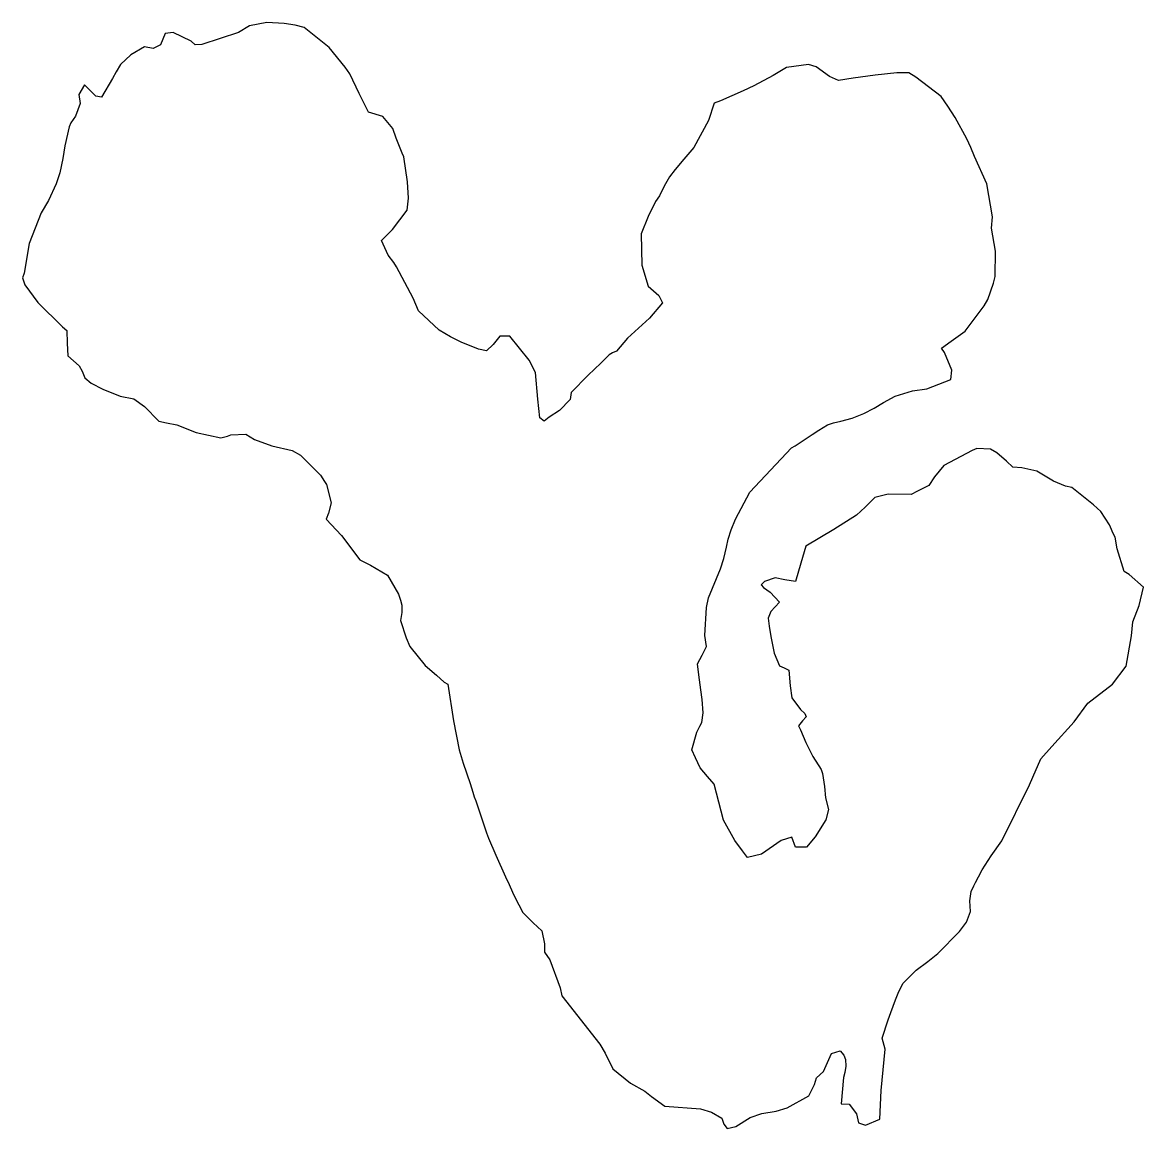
# Model space of a CAD drawing. Extents: x 31.8 to 44.2, y -58.6 to -46.3.
import ezdxf

# ---------------------------------------------------------------- set-up
doc = ezdxf.new("R2010")
doc.units = 0
doc.layers.get('0').update_dxf_attribs({"linetype": 'continuous'})

msp = doc.modelspace()

# ---------------------------------------------------------------- linework, layer by layer
at = {"color": 0}
msp.add_lwpolyline([(39.687, -58.567), (39.848, -58.466), (39.974, -58.422), (40.134, -58.394), (40.255, -58.36), (40.498, -58.224), (40.56, -58.1), (40.582, -58.027), (40.66, -57.954), (40.75, -57.756), (40.845, -57.726), (40.885, -57.775), (40.903, -57.821), (40.908, -57.897), (40.896, -57.965), (40.881, -58.022), (40.854, -58.313), (40.946, -58.318), (41.027, -58.426), (41.048, -58.526), (41.126, -58.552), (41.284, -58.483), (41.298, -58.166), (41.344, -57.706), (41.311, -57.586), (41.376, -57.382), (41.406, -57.301), (41.458, -57.159), (41.495, -57.068), (41.542, -56.975), (41.686, -56.83), (41.815, -56.734), (41.926, -56.645), (42.167, -56.403), (42.245, -56.299), (42.291, -56.18), (42.284, -56.061), (42.298, -55.958), (42.325, -55.898), (42.344, -55.861), (42.378, -55.796), (42.42, -55.718), (42.52, -55.565), (42.638, -55.399), (42.945, -54.776), (42.982, -54.691), (43.071, -54.489), (43.19, -54.352), (43.439, -54.077), (43.59, -53.871), (43.863, -53.659), (44.015, -53.461), (44.074, -53.122), (44.089, -52.97), (44.16, -52.786), (44.209, -52.584), (44.048, -52.444), (43.993, -52.41), (43.918, -52.16), (43.893, -52.03), (43.87, -51.981), (43.852, -51.944), (43.832, -51.894), (43.735, -51.743), (43.655, -51.672), (43.412, -51.48), (43.343, -51.464), (43.212, -51.408), (43.024, -51.298), (42.859, -51.259), (42.758, -51.254), (42.69, -51.185), (42.581, -51.095), (42.513, -51.055), (42.361, -51.046), (42.309, -51.068), (41.995, -51.236), (41.89, -51.361), (41.826, -51.456), (41.702, -51.52), (41.633, -51.556), (41.377, -51.551), (41.229, -51.588), (41.122, -51.698), (41.025, -51.786), (40.775, -51.946), (40.465, -52.129), (40.408, -52.318), (40.35, -52.522), (40.231, -52.503), (40.123, -52.481), (40.006, -52.52), (39.967, -52.559), (39.993, -52.587), (40.067, -52.639), (40.171, -52.751), (40.077, -52.852), (40.045, -52.926), (40.056, -53.016), (40.076, -53.132), (40.113, -53.316), (40.171, -53.455), (40.222, -53.477), (40.277, -53.505), (40.289, -53.677), (40.308, -53.812), (40.403, -53.94), (40.451, -53.984), (40.469, -54.021), (40.425, -54.066), (40.381, -54.121), (40.406, -54.166), (40.465, -54.307), (40.543, -54.461), (40.633, -54.605), (40.649, -54.651), (40.669, -54.794), (40.681, -54.922), (40.714, -55.049), (40.684, -55.166), (40.567, -55.353), (40.473, -55.469), (40.349, -55.467), (40.308, -55.355), (40.19, -55.393), (39.971, -55.546), (39.816, -55.581), (39.762, -55.507), (39.675, -55.395), (39.552, -55.168), (39.448, -54.767), (39.372, -54.685), (39.292, -54.586), (39.239, -54.478), (39.201, -54.387), (39.256, -54.191), (39.288, -54.127), (39.311, -54.084), (39.325, -53.977), (39.315, -53.831), (39.301, -53.721), (39.277, -53.557), (39.264, -53.435), (39.314, -53.338), (39.363, -53.242), (39.345, -53.119), (39.361, -52.808), (39.383, -52.704), (39.519, -52.381), (39.556, -52.266), (39.583, -52.14), (39.603, -52.05), (39.636, -51.949), (39.682, -51.829), (39.843, -51.529), (40.304, -51.04), (40.344, -51.015), (40.533, -50.89), (40.607, -50.843), (40.703, -50.784), (40.77, -50.763), (40.853, -50.742), (40.977, -50.709), (41.107, -50.658), (41.22, -50.598), (41.325, -50.537), (41.453, -50.467), (41.647, -50.406), (41.805, -50.385), (42.072, -50.281), (42.083, -50.179), (42, -49.982), (41.968, -49.935), (42.077, -49.857), (42.232, -49.744), (42.44, -49.465), (42.483, -49.392), (42.546, -49.212), (42.562, -49.137), (42.568, -48.858), (42.523, -48.604), (42.534, -48.478), (42.472, -48.11), (42.335, -47.808), (42.293, -47.707), (42.251, -47.612), (42.118, -47.376), (42.038, -47.249), (41.966, -47.141), (41.684, -46.926), (41.605, -46.881), (41.474, -46.881), (41.232, -46.905), (40.99, -46.938), (40.825, -46.964), (40.728, -46.919), (40.577, -46.813), (40.492, -46.786), (40.25, -46.822), (40.103, -46.911), (39.888, -47.023), (39.768, -47.078), (39.519, -47.192), (39.448, -47.217), (39.383, -47.407), (39.22, -47.706), (39.11, -47.837), (39.014, -47.952), (38.951, -48.033), (38.892, -48.138), (38.841, -48.244), (38.795, -48.307), (38.715, -48.473), (38.638, -48.665), (38.645, -49.011), (38.715, -49.246), (38.833, -49.349), (38.873, -49.43), (38.729, -49.599), (38.485, -49.823), (38.365, -49.965), (38.321, -49.985), (38.283, -50.006), (38.191, -50.1), (38.049, -50.232), (37.863, -50.424), (37.849, -50.503), (37.731, -50.624), (37.619, -50.699), (37.562, -50.742), (37.514, -50.706), (37.492, -50.5), (37.464, -50.204), (37.396, -50.067), (37.183, -49.801), (37.072, -49.802), (36.997, -49.891), (36.922, -49.962), (36.833, -49.943), (36.643, -49.865), (36.522, -49.806), (36.397, -49.734), (36.167, -49.518), (36.109, -49.38), (35.923, -49.031), (35.894, -48.983), (35.833, -48.901), (35.757, -48.739), (35.879, -48.618), (36.042, -48.404), (36.057, -48.269), (36.047, -48.089), (36.004, -47.813), (35.989, -47.772), (35.92, -47.605), (35.883, -47.497), (35.774, -47.363), (35.613, -47.316), (35.51, -47.11), (35.405, -46.891), (35.355, -46.817), (35.177, -46.6), (34.901, -46.377), (34.799, -46.35), (34.678, -46.333), (34.486, -46.321), (34.295, -46.359), (34.174, -46.432), (33.765, -46.565), (33.69, -46.57), (33.649, -46.53), (33.447, -46.434), (33.359, -46.443), (33.308, -46.569), (33.225, -46.608), (33.131, -46.59), (32.978, -46.679), (32.865, -46.788), (32.815, -46.867), (32.774, -46.943), (32.652, -47.151), (32.589, -47.138), (32.466, -47.012), (32.4, -47.12), (32.415, -47.219), (32.364, -47.362), (32.311, -47.435), (32.294, -47.479), (32.248, -47.689), (32.225, -47.831), (32.19, -47.989), (32.149, -48.11), (32.065, -48.296), (31.982, -48.432), (31.852, -48.772), (31.796, -49.1), (31.776, -49.155), (31.804, -49.231), (31.948, -49.427), (32.22, -49.697), (32.27, -49.738), (32.272, -49.878), (32.281, -50.017), (32.407, -50.129), (32.437, -50.19), (32.468, -50.261), (32.539, -50.321), (32.666, -50.388), (32.86, -50.467), (33.012, -50.495), (33.128, -50.582), (33.289, -50.742), (33.375, -50.763), (33.49, -50.784), (33.704, -50.867), (33.978, -50.926), (34.049, -50.91), (34.087, -50.894), (34.253, -50.888), (34.351, -50.948), (34.543, -51.015), (34.767, -51.069), (34.86, -51.121), (35.083, -51.34), (35.127, -51.413), (35.147, -51.447), (35.198, -51.648), (35.17, -51.764), (35.144, -51.83), (35.314, -52.012), (35.516, -52.281), (35.637, -52.339), (35.826, -52.451), (35.946, -52.661), (35.968, -52.729), (35.984, -52.784), (35.984, -52.865), (35.968, -52.955), (36.031, -53.144), (36.073, -53.243), (36.244, -53.451), (36.368, -53.559), (36.453, -53.639), (36.494, -53.659), (36.557, -54.068), (36.619, -54.388), (36.662, -54.535), (36.741, -54.761), (36.771, -54.858), (36.787, -54.908), (36.803, -54.952), (36.924, -55.308), (36.945, -55.369), (37.027, -55.557), (37.134, -55.796), (37.172, -55.88), (37.212, -55.968), (37.26, -56.066), (37.281, -56.106), (37.302, -56.146), (37.323, -56.187), (37.441, -56.306), (37.536, -56.395), (37.565, -56.541), (37.565, -56.631), (37.623, -56.717), (37.74, -57.026), (37.759, -57.118), (38.18, -57.654), (38.238, -57.751), (38.325, -57.926), (38.52, -58.083), (38.678, -58.174), (38.752, -58.234), (38.9, -58.34), (39.295, -58.37), (39.417, -58.405), (39.532, -58.472), (39.553, -58.539), (39.593, -58.588), (39.688, -58.567)], close=True, dxfattribs=at)

doc.saveas('drawing.dxf')
